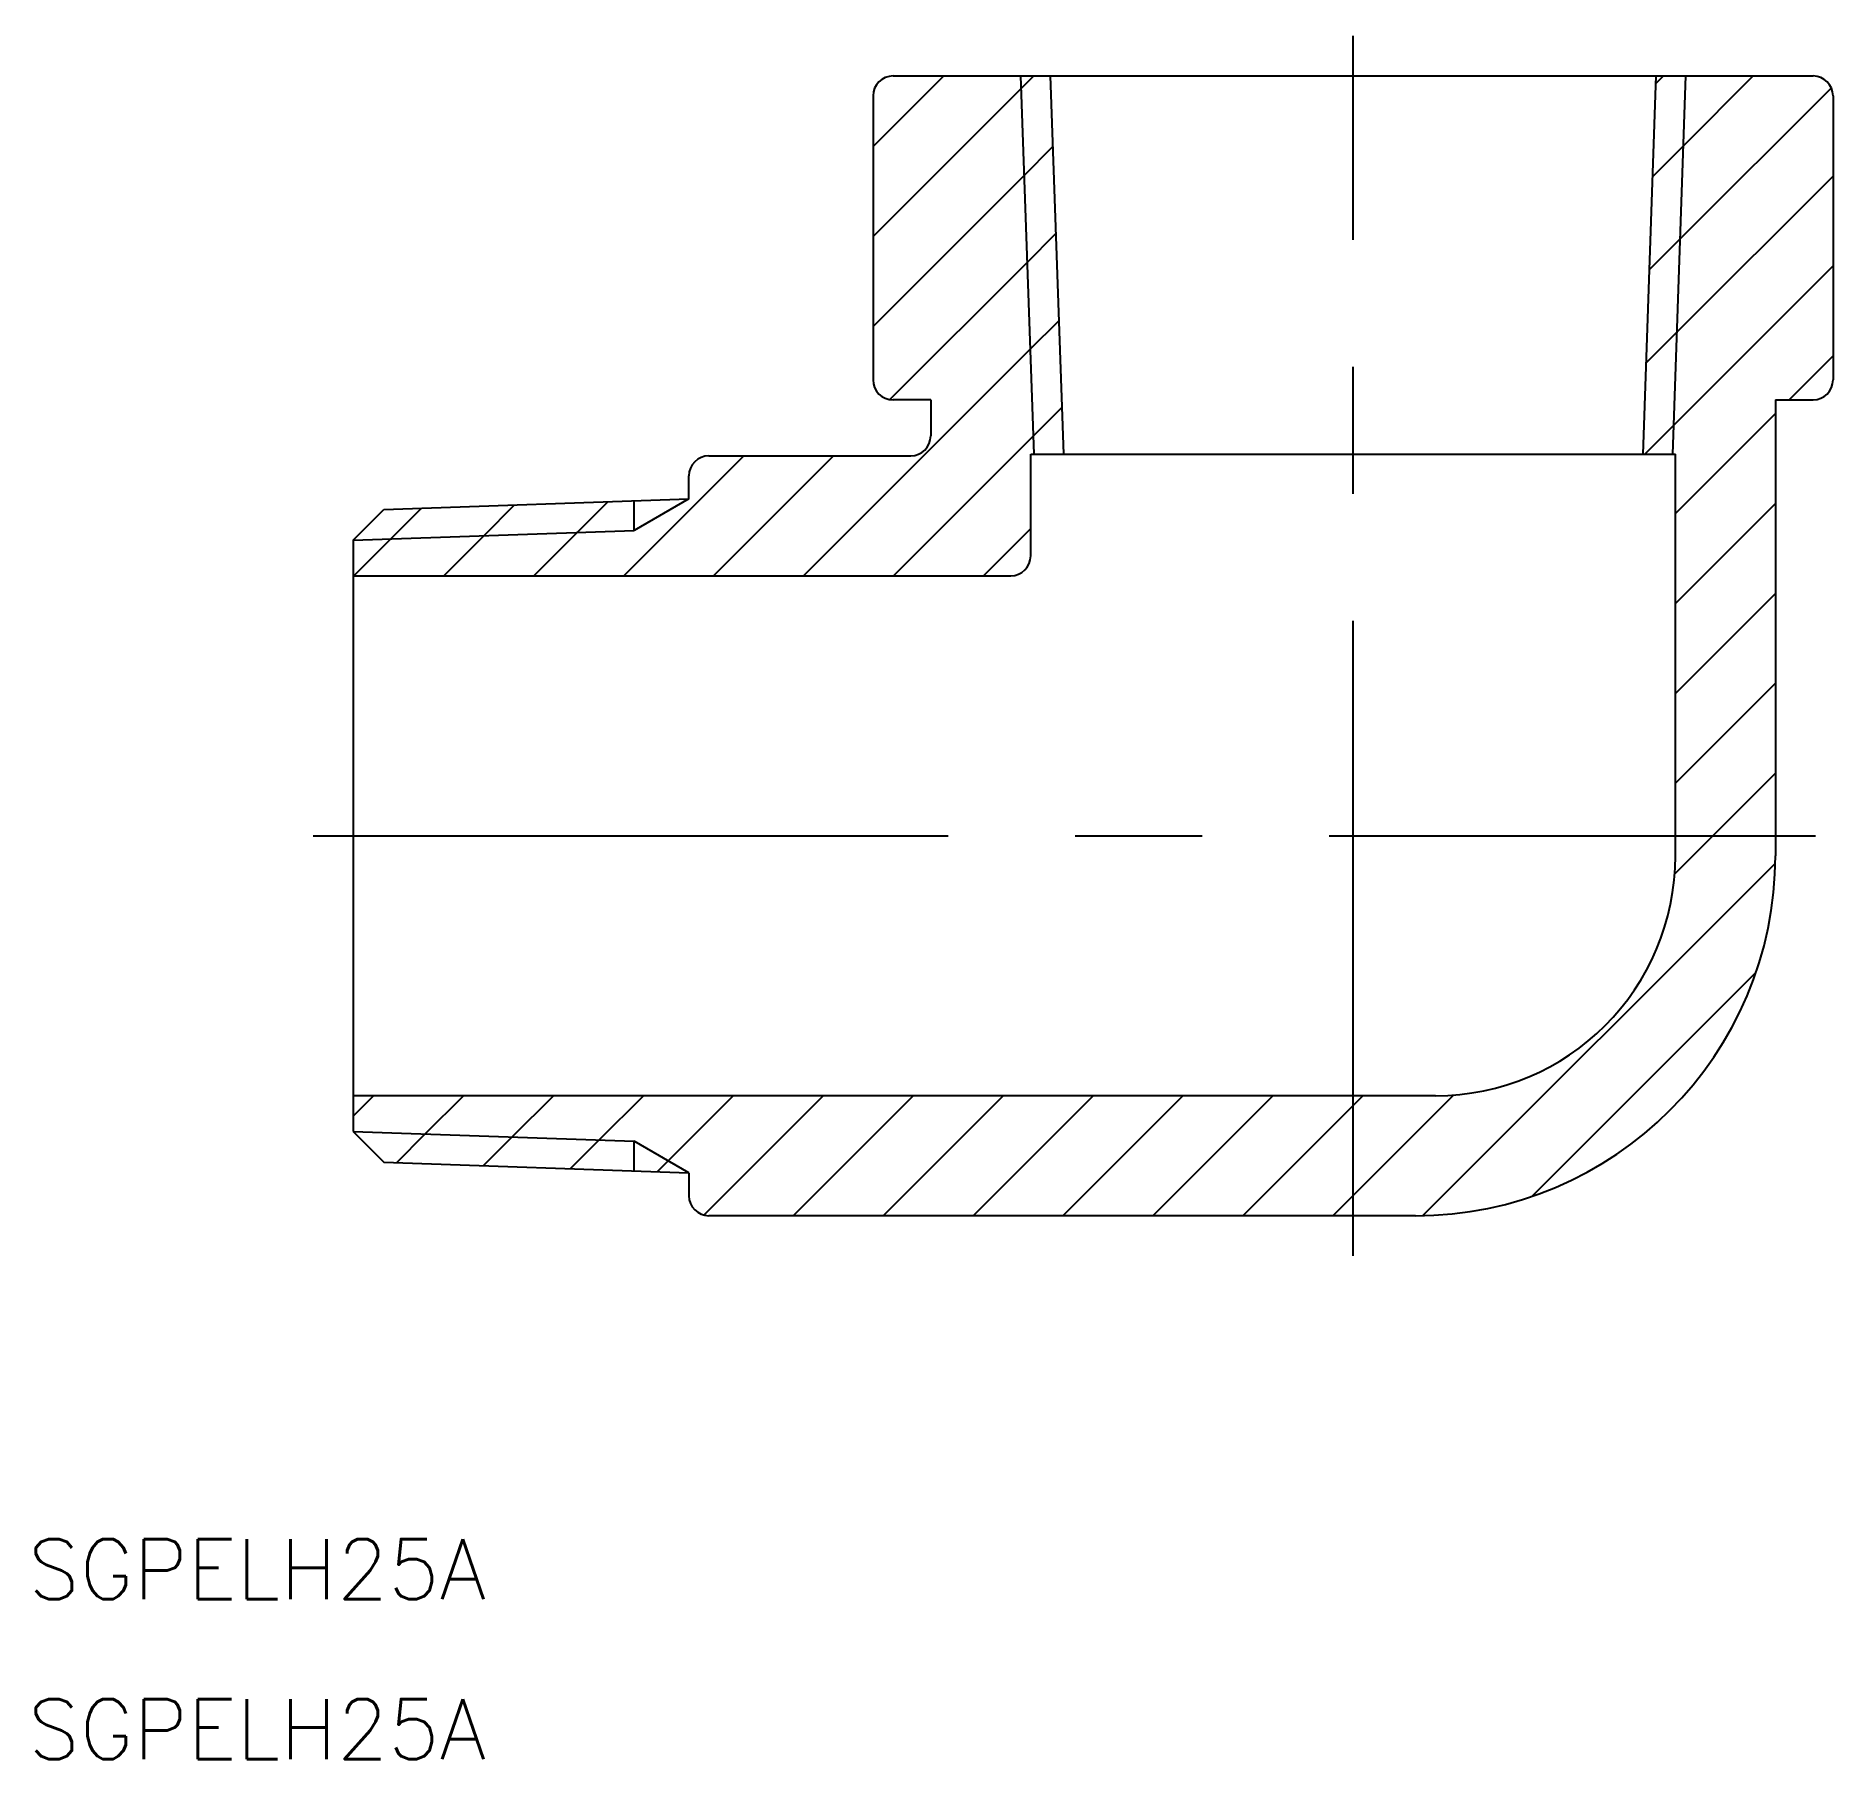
# Model space of a CAD drawing. Extents: x -65.9 to 24, y -46.2 to 40.
import ezdxf

# ---------------------------------------------------------------- set-up
doc = ezdxf.new("R2010")
doc.units = 0
doc.linetypes.add('CENTER', pattern=[50.8, 31.75, -6.35, 6.35, -6.35])
doc.layers.get('0').update_dxf_attribs({"linetype": 'CONTINUOUS'})
doc.layers.add('CENTER', color=1, linetype='CENTER')
doc.styles.get("Standard").update_dxf_attribs({"font": 'txt.shx', "height": 3, "bigfont": 'bigfont.shx'})

# ---------------------------------------------------------------- blocks, each defined once
blk = doc.blocks.new('*X2')
at = {"color": 0, "linetype": 'CONTINUOUS'}
for p, q in [((-24, 34.464), (-20.464, 38)), ((-16.602, 37.364), (-15.966, 38)), ((15.132, 37.618), (15.514, 38)), ((16.502, 34.491), (20.011, 38)), ((-24, 29.966), (-16.602, 37.364)), ((16.339, 29.831), (23.914, 37.406)), ((-16.451, 33.019), (-15.021, 34.448)), ((14.969, 32.958), (16.502, 34.491)), ((-24, 25.469), (-16.451, 33.019)), ((16.176, 25.171), (24, 32.994)), ((-16.299, 28.673), (-14.87, 30.102)), ((14.807, 28.298), (16.339, 29.831)), ((-23.159, 21.813), (-16.299, 28.673)), ((16.014, 20.511), (24, 28.497)), ((-16.147, 24.328), (-14.718, 25.757)), ((14.644, 23.638), (16.176, 25.171)), ((-27.475, 13), (-16.147, 24.328)), ((21.8, 21.8), (24, 24)), ((-15.995, 19.982), (-14.566, 21.411)), ((16.118, 16.118), (21.118, 21.118)), ((-22.978, 13), (-15.995, 19.982)), ((14.595, 19.092), (16.014, 20.511)), ((-36.469, 13), (-30.469, 19)), ((-31.972, 13), (-25.972, 19)), ((-48.112, 14.849), (-46.58, 16.381)), ((-43.452, 15.011), (-41.92, 16.544)), ((-38.792, 15.174), (-37.26, 16.707)), ((16.118, 11.621), (21.118, 16.621)), ((-18.48, 13), (-16.118, 15.362)), ((-49.961, 13), (-48.112, 14.849)), ((-45.464, 13), (-43.452, 15.011)), ((-40.966, 13), (-38.792, 15.174)), ((16.118, 7.124), (21.118, 12.124)), ((16.118, 2.627), (21.118, 7.627)), ((17.989, 0), (21.118, 3.129)), ((16.084, -1.905), (17.989, 0)), ((3.49, -18.996), (21.114, -1.372)), ((8.956, -18.027), (20.145, -6.838)), ((-50, -14.022), (-48.978, -13)), ((-46.389, -14.909), (-44.48, -13)), ((-42.044, -15.061), (-39.983, -13)), ((-37.698, -15.212), (-35.486, -13)), ((-34.241, -16.253), (-30.989, -13)), ((-32.46, -18.968), (-26.492, -13)), ((-27.994, -19), (-21.994, -13)), ((-23.497, -19), (-17.497, -13)), ((-19, -19), (-13, -13)), ((-14.503, -19), (-8.503, -13)), ((-10.006, -19), (-4.006, -13)), ((0, -17.989), (5.023, -12.966)), ((0, -13.492), (0.492, -13)), ((-5.508, -19), (0, -13.492)), ((-47.818, -16.338), (-46.389, -14.909)), ((-43.473, -16.49), (-42.044, -15.061)), ((-39.127, -16.641), (-37.698, -15.212)), ((-34.782, -16.793), (-34.241, -16.253)), ((-1.011, -19), (0, -17.989))]:
    blk.add_line(p, q, dxfattribs=at)

msp = doc.modelspace()

# ---------------------------------------------------------------- linework, layer by layer
at = {"color": 7, "linetype": 'CONTINUOUS'}
for p, q in [((-23, 38), (23, 38)), ((-15.146, 38), (-14.485, 19.092)), ((15.146, 38), (14.485, 19.092)), ((-24, 37), (-24, 22.8)), ((24, 37), (24, 22.8)), ((-21.118, 21.8), (-23, 21.8)), ((-21.118, 21.8), (-21.118, 20)), ((21.118, 21.8), (21.118, -1)), ((21.118, 21.8), (23, 21.8)), ((-32.21, 19), (-22.118, 19)), ((-16.118, 19.092), (16.118, 19.092)), ((-16.118, 14), (-16.118, 19.092)), ((16.118, -1), (16.118, 19.092)), ((-33.21, 16.848), (-33.21, 18)), ((-50, 14.783), (-48.467, 16.315)), ((-48.467, 16.315), (-33.21, 16.848)), ((-35.937, 15.274), (-35.937, 16.753)), ((-50, 14.783), (-50, -14.783)), ((-50, 13), (-17.118, 13)), ((4.118, -13), (-50, -13)), ((-50, -14.783), (-48.467, -16.315)), ((-35.937, -16.753), (-35.937, -15.274)), ((-48.467, -16.315), (-33.21, -16.848)), ((-33.21, -16.848), (-33.21, -18)), ((3.118, -19), (-32.21, -19))]:
    msp.add_line(p, q, dxfattribs=at)
at = {"color": 3, "linetype": 'CONTINUOUS'}
for p, q in [((-16.624, 38), (-15.964, 19.092)), ((16.624, 38), (15.964, 19.092)), ((-33.21, 16.848), (-35.937, 15.274)), ((-50, 14.783), (-35.937, 15.274)), ((-50, -14.783), (-35.937, -15.274)), ((-33.21, -16.848), (-35.937, -15.274))]:
    msp.add_line(p, q, dxfattribs=at)
at = {"color": 7, "linetype": 'CONTINUOUS'}
for centre, radius, start, end in [((-23, 37), 1, 90, 180), ((23, 37), 1, 0, 90), ((-23, 22.8), 1, 180, 270), ((23, 22.8), 1, 270, 0), ((-22.118, 20), 1, 270, 0), ((-32.21, 18), 1, 90, 180), ((-17.118, 14), 1, 270, 360), ((3.118, -1), 18, 270, 0), ((4.118, -1), 12, 270, 0), ((-32.21, -18), 1, 180, 270)]:
    msp.add_arc(centre, radius, start, end, dxfattribs=at)
at = {"layer": 'CENTER', "color": 1, "linetype": 'CENTER'}
for p, q in [((0, -21), (0, 40)), ((-52, 0), (23.118, 0))]:
    msp.add_line(p, q, dxfattribs=at)

# ---------------------------------------------------------------- block references
at = {"color": 3, "linetype": 'CONTINUOUS'}
msp.add_blockref('*X2', (0, 0), dxfattribs=at)

# ---------------------------------------------------------------- texts
at = {"color": 7, "linetype": 'CONTINUOUS'}
for p in [(-66.242, -38.172), (-66.242, -46.172)]:
    msp.add_text('SGPELH25A', height=3, dxfattribs=at).set_placement(p)

doc.saveas('drawing.dxf')
